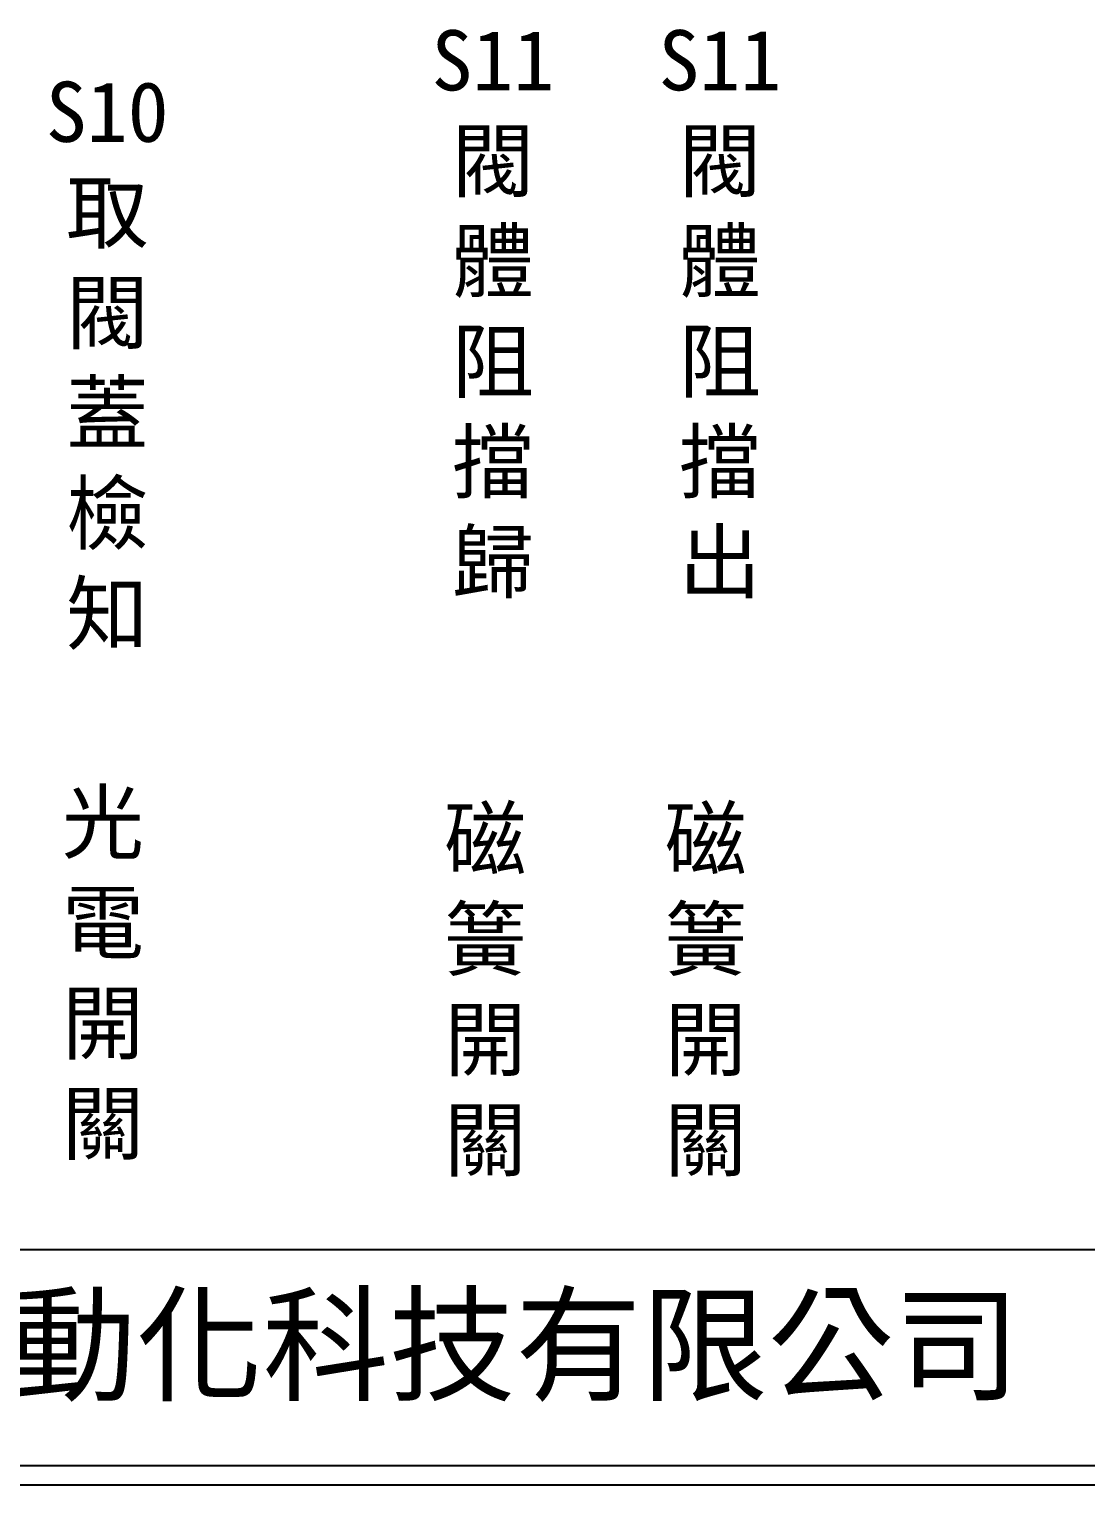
# Model space of a CAD drawing. Extents: x 275 to 562, y 265 to 469.
# Drawn here: x 339.3 to 407.8, y 264.9 to 359.3 of the extents above; entities that cross this region are included whole.
import ezdxf

# ---------------------------------------------------------------- set-up
doc = ezdxf.new("R2010")
doc.units = 0
doc.layers.add('圖框層', color=7, linetype='CONTINUOUS')
doc.layers.add('標尺寸層', color=3, linetype='CONTINUOUS')
doc.styles.add('CNS', font='romanc.shx', dxfattribs={"bigfont": 'chineset.shx'})
doc.styles.add('STSL', font='kaiu.ttf')

msp = doc.modelspace()

# ---------------------------------------------------------------- linework, layer by layer
at = {"layer": '圖框層', "color": 7}
for p, q in [((276.148, 280.195), (560.648, 280.195)), ((276.148, 266.195), (560.648, 266.195)), ((274.898, 264.945), (561.898, 264.945))]:
    msp.add_line(p, q, dxfattribs=at)

# ---------------------------------------------------------------- texts
at = {"layer": '圖框層', "color": 4, "style": 'STSL'}
msp.add_text('泓陞自動化科技有限公司', height=6, dxfattribs=at).set_placement((313.501, 271.022))
at = {"layer": '標尺寸層', "color": 7, "char_height": 3.9, "width": 4.96081, "attachment_point": 5, "style": 'CNS'}
for s, insert in [('{\\fDFKai-SB|b0|i0|c136|p65;S11閥體阻擋歸}', (369.345, 340.784)), ('{\\fDFKai-SB|b0|i0|c136|p65;S11閥體阻擋出}', (384.057, 340.784)), ('{\\fDFKai-SB|b0|i0|c136|p65;S10取閥蓋檢知}', (344.343, 337.445)), ('{\\fDFKai-SB|b0|i0|c136|p65;光電開關}', (344.067, 297.909)), ('{\\fDFKai-SB|b0|i0|c136|p65;磁簧開關}', (368.851, 296.838)), ('{\\fDFKai-SB|b0|i0|c136|p65;磁簧開關}', (383.133, 296.838))]:
    msp.add_mtext(s, dxfattribs=dict(at, insert=insert))

doc.saveas('drawing.dxf')
